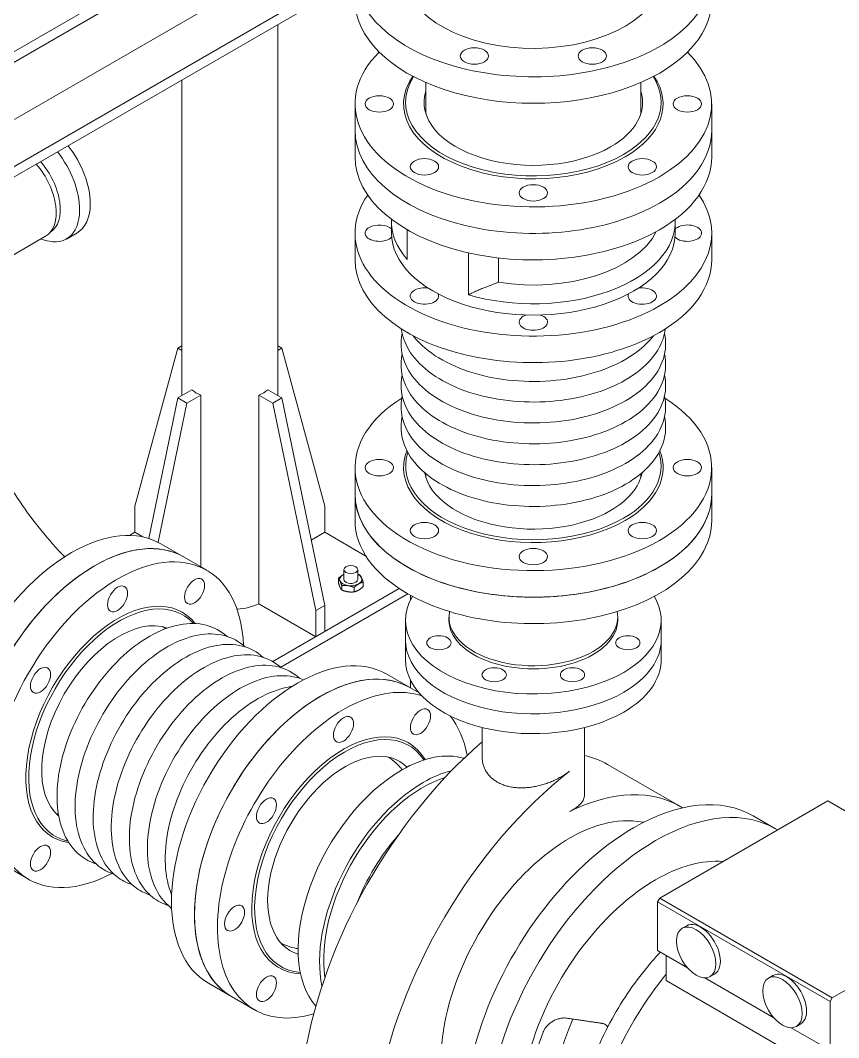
# Model space of a CAD drawing. Header units: millimetres. Extents: x -312439 to 477422, y -331570 to 212570.
# Drawn here: x 351879 to 352663, y 65446 to 66420 of the extents above; entities that cross this region are included whole.
import ezdxf

# ---------------------------------------------------------------- set-up
doc = ezdxf.new("R2010")
doc.units = ezdxf.units.MM

msp = doc.modelspace()

# ---------------------------------------------------------------- linework, layer by layer
at = {"color": 3, "linetype": 'Continuous', "lineweight": 0, "extrusion": (-5.55112e-17, 0.816497, 0.57735)}
for p, q in [((349758.753, 65169.978), (352878.905, 66971.398)), ((349767.414, 65164.977), (352878.905, 66961.397)), ((350448.155, 65502.996), (352839.928, 66883.887)), ((350448.155, 65457.991), (352878.905, 66861.384)), ((350448.155, 65447.99), (352878.905, 66851.383))]:
    msp.add_line(p, q, dxfattribs=at)
at = {"color": 0, "linetype": 'Continuous', "lineweight": 0, "extrusion": (-5.55112e-17, 0.816497, 0.57735)}
for p, q in [((352125.346, 66416.316), (352125.346, 66060.994)), ((352033.478, 66363.276), (352033.478, 66060.994)), ((352267.2, 66331.279), (352267.2, 66360.91)), ((352473.351, 66331.279), (352473.351, 66360.91)), ((352199.402, 66289.575), (352199.402, 66340.381)), ((352541.149, 66289.575), (352541.149, 66340.381)), ((352234.311, 66227.38), (352234.311, 66216.565)), ((352249.408, 66219.84), (352249.408, 66191.43)), ((352506.239, 66227.38), (352506.239, 66216.565)), ((351830.604, 66171.851), (351902.863, 66213.57)), ((351922.764, 66210.918), (351932.955, 66216.7)), ((352199.402, 66191.162), (352199.402, 66216.565)), ((352541.149, 66191.162), (352541.149, 66216.565)), ((352308.007, 66197.704), (352308.007, 66157.597)), ((352336.951, 66169.488), (352336.951, 66192.815)), ((351988.468, 65954.997), (352029.609, 66106.266)), ((352033.478, 66108.5), (352029.609, 66106.266)), ((352029.609, 66106.266), (352033.478, 66104.032)), ((352129.215, 66106.266), (352125.346, 66108.5)), ((352129.215, 66106.266), (352125.346, 66104.032)), ((352170.356, 65954.997), (352129.215, 66106.266)), ((352029.609, 66058.76), (352042.891, 66066.428)), ((352129.215, 66058.76), (352115.933, 66066.428)), ((352001.742, 65924.119), (352029.609, 66058.76)), ((352010.681, 65920.46), (352038.27, 66053.759)), ((352029.609, 66058.76), (352038.27, 66053.759)), ((352038.27, 66053.759), (352051.553, 66061.428)), ((352051.553, 65896.949), (352051.553, 66061.428)), ((352120.553, 66053.759), (352107.271, 66061.428)), ((352107.271, 66061.428), (352107.271, 65861.402)), ((352120.553, 66053.759), (352129.215, 66058.76)), ((352161.695, 65854.984), (352120.553, 66053.759)), ((352170.356, 65859.985), (352129.215, 66058.76)), ((352199.402, 65991.937), (352199.402, 65941.13)), ((352267.384, 65982.261), (352267.384, 65986.011)), ((352473.167, 65982.261), (352473.167, 65986.011)), ((352541.149, 65991.937), (352541.149, 65941.13)), ((351988.468, 65929.994), (351988.468, 65954.997)), ((352170.356, 65929.994), (352170.356, 65954.997)), ((351983.376, 65927.054), (351988.468, 65929.994)), ((351996.044, 65925.619), (351988.468, 65929.994)), ((352157.413, 65922.521), (352170.356, 65929.994)), ((352170.356, 65929.994), (352209.821, 65907.209)), ((352057.247, 65893.662), (352013.247, 65919.065)), ((352188.64, 65884.859), (352188.64, 65894.296)), ((352201.976, 65884.859), (352201.976, 65894.296)), ((352183.423, 65881.594), (352183.423, 65885.921)), ((352186.608, 65874.733), (352186.608, 65879.059)), ((352207.193, 65877.917), (352207.193, 65882.244)), ((352241.685, 65876.163), (352120.531, 65806.215)), ((352128.246, 65800.668), (352250.081, 65871.009)), ((352198.493, 65872.894), (352198.493, 65877.221)), ((352252.639, 65869.578), (352252.639, 65865.528)), ((352107.271, 65861.402), (352161.695, 65829.981)), ((352161.695, 65854.984), (352170.356, 65859.985)), ((352170.356, 65834.982), (352170.356, 65859.985)), ((352161.695, 65829.981), (352161.695, 65854.984)), ((352289.432, 65845.818), (352289.432, 65848.819)), ((352451.119, 65845.818), (352451.119, 65848.819)), ((352014.876, 65839.626), (352018.123, 65837.751)), ((352247.785, 65807.814), (352247.785, 65845.818)), ((352492.765, 65807.814), (352492.765, 65845.818)), ((352229.781, 65794.049), (352260.715, 65776.189)), ((352252.639, 65788.104), (352252.639, 65780.852)), ((352321.279, 65714.514), (352321.279, 65742.998)), ((352419.271, 65678.287), (352419.271, 65742.998)), ((352441.376, 65707.604), (352510.667, 65667.599)), ((352652.439, 65672.637), (352491.337, 65579.626)), ((352819.918, 65575.943), (352652.439, 65672.637)), ((351911.984, 65661.412), (351915.232, 65659.537)), ((352602.274, 65646.031), (352581.015, 65658.305)), ((352470.342, 65653.028), (352475.912, 65652.211)), ((351886.373, 65597.7), (351842.374, 65623.103)), ((352491.337, 65579.626), (352489.211, 65575.943)), ((352489.211, 65575.943), (352489.211, 65529.301)), ((352654.565, 65480.477), (352489.211, 65575.943)), ((352656.691, 65484.159), (352491.337, 65579.626)), ((352817.792, 65577.171), (352656.691, 65484.159)), ((352512.935, 65550.673), (352517.187, 65553.128)), ((352518.061, 65512.645), (352489.211, 65529.301)), ((352497.479, 65524.528), (352497.479, 65500.584)), ((352058.907, 65498.087), (352102.907, 65472.684)), ((352662.832, 65405.117), (352497.479, 65500.584)), ((352600.737, 65464.912), (352534.535, 65503.133)), ((352539.66, 65504.383), (352543.912, 65506.838)), ((352595.612, 65502.939), (352599.864, 65505.394)), ((352656.691, 65484.159), (352654.565, 65480.477)), ((352654.565, 65480.477), (352654.565, 65433.834)), ((352622.337, 65456.65), (352626.589, 65459.105)), ((352654.565, 65433.834), (352617.212, 65455.4))]:
    msp.add_line(p, q, dxfattribs=at)
at = {"color": 0, "linetype": 'Continuous', "lineweight": 0}
for centre, major_axis, ratio, start_param, end_param in [((352370.275, 66464.997), (-170.874, 0), 0.5773503, 0.0583848, 3.4494503), ((352370.275, 66464.997), (-123.715, 0), 0.5773503, 0.0330046, 3.1415927), ((352370.275, 66439.594), (-170.874, 0), 0.5773503, 0, 3.1415927), ((352370.275, 66340.381), (-170.874, 0), 0.5773503, 5.7563139, 8.6393798), ((352370.275, 66340.381), (-170.874, 0), 0.5773503, 2.3561945, 3.668464), ((352370.275, 66340.381), (124.327, 0), 0.5773503, 2.763109, 5.4977871), ((352370.275, 66341.981), (122.368, 0), 0.5773503, 2.7871538, 5.4977871), ((352370.275, 66341.981), (122.368, 0), 0.5773503, 5.4977871, 6.6376241), ((352370.275, 66340.381), (124.327, 0), 0.5773503, 5.4977871, 6.661669), ((352370.275, 66341.981), (104.729, 0), 0.5773503, 2.9636533, 5.4977871), ((352370.275, 66341.981), (104.729, 0), 0.5773503, 5.4977871, 6.4611246), ((352370.275, 66314.978), (170.874, 0), 0.5773503, 3.1415927, 5.4977871), ((352370.275, 66314.978), (170.874, 0), 0.5773503, 5.4977871, 6.2831853), ((351902.732, 66269.969), (-30.223, 53.268), 0.572296, 3.9313112, 4.9714419), ((351892.541, 66264.186), (30.223, -53.268), 0.572296, 0.7897186, 1.8283637), ((352370.275, 66289.575), (170.874, 0), 0.5773503, 3.1415927, 5.4977871), ((352370.275, 66289.575), (170.874, 0), 0.5773503, 5.4977871, 6.2831853), ((351878.365, 66256.001), (24.498, -42.432), 0.5773503, 0, 1.8893601), ((351883.101, 66258.736), (23.924, -41.437), 0.5773503, 0.0236802, 1.8972856), ((352370.275, 66216.565), (170.874, 0), 0.5773503, 2.7625544, 5.4977871), ((352370.275, 66216.565), (170.874, 0), 0.5773503, 5.4977871, 6.6622236), ((351892.541, 66264.186), (30.223, -53.268), 0.572296, 5.6440109, 7.0729039), ((351902.732, 66269.969), (-30.223, 53.268), 0.572296, 3.1415927, 3.9313112), ((352370.275, 66227.38), (-135.964, 0), 0.5773503, 6.2526983, 6.7589009), ((352370.275, 66227.38), (-135.964, 0), 0.5773503, 1.0950808, 3.1720797), ((352222.675, 66216.565), (13.596, 0), 0.5773503, 2.3561945, 5.7639057), ((352222.675, 66216.565), (13.596, 0), 0.5773503, 0.543593, 2.3561945), ((352517.876, 66216.565), (13.596, 0), 0.5773503, 3.6608723, 8.6393798), ((352517.876, 66216.565), (13.596, 0), 0.5773503, 2.3561945, 2.5979996), ((352370.275, 66216.565), (-135.964, 0), 0.5773503, 0, 3.1415927), ((352370.275, 66237.541), (-122.49, 0), 0.5773503, 1.2952655, 2.8630201), ((352370.275, 66191.162), (-170.874, 0), 0.5773503, 0, 2.3561945), ((352370.275, 66191.162), (-170.874, 0), 0.5773503, 2.3561945, 3.1415927), ((352265.906, 66156.308), (13.596, 0), 0.5773503, 2.3561945, 6.5493038), ((352265.906, 66156.308), (13.596, 0), 0.5773503, 1.3046778, 2.3561945), ((352474.645, 66156.308), (13.596, 0), 0.5773503, 2.8754741, 8.1201002), ((352370.275, 66131.348), (13.596, 0), 0.5773503, 2.3561945, 7.334702), ((352370.275, 66131.348), (13.596, 0), 0.5773503, 2.090076, 2.3561945), ((352079.412, 66082.513), (45.934, 0), 0.5773503, 3.7932592, 4.0607224), ((352079.412, 66082.513), (-45.934, 0), 0.5773503, 2.2224629, 2.4899261), ((352370.275, 65991.937), (-170.874, 0), 0.5773503, 5.5424733, 8.6393798), ((352370.275, 65991.937), (-170.874, 0), 0.5773503, 2.3561945, 3.8823047), ((352370.275, 65991.937), (-124.327, 0), 0.5773503, 6.0571064, 8.6393798), ((352370.275, 65993.537), (122.368, 0), 0.5773503, 2.9580887, 5.4977871), ((352370.275, 65993.537), (122.368, 0), 0.5773503, 5.4977871, 6.4666893), ((352370.275, 65991.937), (-124.327, 0), 0.5773503, 2.3561945, 3.3676716), ((352370.275, 65993.537), (104.729, 0), 0.5773503, 3.2490788, 5.4977871), ((352370.275, 65993.537), (104.729, 0), 0.5773503, 5.4977871, 6.1756992), ((352370.275, 65966.534), (170.874, 0), 0.5773503, 3.1415927, 5.4977871), ((352370.275, 65966.534), (-170.874, 0), 0.5773503, 0, 0.7853982), ((352370.275, 65966.534), (-170.874, 0), 0.5773503, 0.7853982, 3.1415927), ((352370.275, 65966.534), (170.874, 0), 0.5773503, 5.4977871, 6.2831853), ((352370.275, 65941.13), (170.874, 0), 0.5773503, 3.1415927, 3.9269908), ((352370.275, 65941.13), (170.874, 0), 0.5773503, 3.9269908, 6.2831853), ((351949.81, 65758.382), (-85.437, -147.981), 0.5773503, 3.1415927, 6.2831853), ((351927.81, 65771.084), (-85.437, -147.981), 0.5773503, 3.1415927, 3.9269908), ((351971.81, 65745.681), (-85.437, -147.981), 0.5773503, 2.4008806, 7.0238973), ((351949.81, 65758.382), (85.437, 147.981), 0.5773503, 0, 0.7853982), ((351927.81, 65771.084), (-85.437, -147.981), 0.5773503, 3.9269908, 4.8618712), ((351949.81, 65758.382), (85.437, 147.981), 0.5773503, 0.7853982, 3.1415927), ((352195.308, 65884.859), (-10.656, 0), 0.5773503, 5.4977871, 6.5449847), ((352195.308, 65884.859), (-10.656, 0), 0.5773503, 5.3885347, 5.4977871), ((352195.308, 65884.859), (-10.656, 0), 0.5773503, 3.403392, 4.0362433), ((352195.308, 65884.859), (-10.656, 0), 0.5773503, 0.2617994, 1.3089969), ((352195.308, 65884.859), (6.668, 0), 0.5773503, 3.1415927, 5.4977871), ((352195.308, 65884.859), (-10.656, 0), 0.5773503, 1.3089969, 2.3561945), ((352195.308, 65884.859), (6.668, 0), 0.5773503, 5.4977871, 6.2831853), ((352195.308, 65884.859), (-10.656, 0), 0.5773503, 2.3561945, 3.403392), ((352370.275, 65845.818), (-122.49, 0), 0.5773503, 5.9543859, 8.6393798), ((352370.275, 65845.818), (-122.49, 0), 0.5773503, 2.3561945, 3.4703921), ((351971.81, 65745.681), (-62.164, -107.671), 0.5773503, 2.9155137, 6.5092642), ((351973.196, 65744.881), (-61.184, -105.973), 0.5773503, 2.9580887, 6.4666893), ((352079.412, 65882.488), (45.934, 0), 0.5773503, 4.8636608, 5.3640556), ((351973.196, 65744.881), (-52.364, -90.698), 0.5773503, 3.2490788, 6.1756992), ((352370.275, 65848.819), (-80.843, 0), 0.5773503, 6.1706843, 8.6393798), ((352370.275, 65848.819), (-80.843, 0), 0.5773503, 2.3561945, 3.2540937), ((352370.275, 65845.818), (-80.843, 0), 0.5773503, 0, 3.1415927), ((352144.344, 65646.068), (-85.437, -147.981), 0.5773503, 3.1415927, 6.2831853), ((352370.275, 65826.816), (-122.49, 0), 0.5773503, 0, 2.3561945), ((352370.275, 65826.816), (122.49, 0), 0.5773503, 3.1415927, 5.4977871), ((352370.275, 65826.816), (-122.49, 0), 0.5773503, 2.3561945, 3.1415927), ((352370.275, 65826.816), (122.49, 0), 0.5773503, 5.4977871, 6.2831853), ((352166.344, 65633.366), (85.437, 147.981), 0.5773503, 0, 3.1415927), ((352166.344, 65633.366), (-85.437, -147.981), 0.5773503, 3.1415927, 6.2831853), ((352370.275, 65807.814), (122.49, 0), 0.5773503, 3.1415927, 5.4977871), ((352370.275, 65807.814), (122.49, 0), 0.5773503, 5.4977871, 6.2831853), ((352188.344, 65620.665), (-85.437, -147.981), 0.5773503, 3.2577975, 6.8304668), ((352188.344, 65620.665), (-85.437, -147.981), 0.5773503, 2.5532019, 2.9195508), ((352188.344, 65620.665), (-62.164, -107.671), 0.5773503, 2.8310187, 6.5806168), ((352189.73, 65619.865), (61.184, 105.973), 0.5773503, 6.0021885, 9.692299), ((352189.73, 65619.865), (52.364, 90.698), 0.5773503, 6.1345465, 9.559941), ((352375.626, 65503.459), (162.178, 280.901), 0.5773503, 1.0246297, 2.1492664), ((352243.993, 65587.686), (-70.126, -121.461), 0.5773503, 3.2790671, 3.9269908), ((352323.257, 65503.017), (118.119, 204.587), 0.5773503, 0, 0.1730619), ((352243.993, 65587.686), (-70.126, -121.461), 0.5773503, 3.9269908, 6.0930179), ((352264.607, 65575.784), (67.37, 116.687), 0.5773503, 0.5610771, 2.5183484), ((352444.917, 65463.454), (162.178, 280.901), 0.5773503, 0.960681, 2.1492664), ((352264.607, 65575.784), (70.126, 121.461), 0.5773503, 0.507185, 0.7853982), ((352264.607, 65575.784), (70.126, 121.461), 0.5773503, 0.7853982, 2.5722405), ((352392.548, 65463.012), (118.119, 204.587), 0.5773503, 6.2612187, 6.994447), ((352466.18, 65459.406), (114.834, 198.899), 0.5773503, 0, 0.7853982), ((352487.44, 65447.132), (114.834, 198.899), 0.5773503, 6.2655751, 7.0685835), ((352404.921, 65494.774), (87.084, 150.833), 0.5773503, 0.2253725, 2.9162202), ((352466.18, 65459.406), (114.834, 198.899), 0.5773503, 0.7853982, 3.1415927), ((352282.796, 65565.283), (67.37, 116.687), 0.5773503, 1.2451012, 1.8226036), ((352487.44, 65447.132), (114.834, 198.899), 0.5773503, 0.7853982, 3.6442171), ((352487.44, 65447.132), (91.867, 159.119), 0.5773503, 0.2661285, 0.7853982), ((352487.44, 65447.132), (91.867, 159.119), 0.5773503, 0.7853982, 3.3593822), ((352530.55, 65529.983), (13.363, -23.145), 0.5773503, 0, 3.1415927), ((352613.226, 65482.25), (13.363, -23.145), 0.5773503, 0, 3.1415927), ((352568.581, 65400.285), (103.301, 178.922), 0.5773503, 1.293707, 3.1415927), ((352737.241, 65302.909), (-103.301, -178.922), 0.5773503, 3.3925756, 4.461406), ((352491.692, 65444.677), (71.972, 124.659), 0.5773503, 1.7470391, 2.9786461), ((352491.692, 65444.677), (90.466, 156.691), 0.5773503, 1.853373, 2.859016)]:
    msp.add_ellipse(centre, major_axis=major_axis, ratio=ratio, start_param=start_param, end_param=end_param, dxfattribs=at)
for centre, major_axis in [((352313.791, 66386.266), (-13.596, 0)), ((352426.76, 66386.266), (-13.596, 0)), ((352222.675, 66340.381), (-13.596, 0)), ((352517.876, 66340.381), (-13.596, 0)), ((352265.906, 66280.123), (-13.596, 0)), ((352474.645, 66280.123), (-13.596, 0)), ((352370.275, 66255.164), (-13.596, 0)), ((352222.675, 65991.937), (-13.596, 0)), ((352517.876, 65991.937), (-13.596, 0)), ((352265.906, 65931.679), (-13.596, 0)), ((352474.645, 65931.679), (-13.596, 0)), ((352370.275, 65906.72), (-13.596, 0)), ((352195.308, 65894.296), (6.668, 0)), ((352045.61, 65873.506), (-6.798, -11.775)), ((351971.81, 65866.196), (-6.798, -11.775)), ((352279.743, 65824.168), (11.637, 0)), ((352460.808, 65824.168), (11.637, 0)), ((351898.01, 65788.289), (-6.798, -11.775)), ((352332.775, 65793.549), (11.637, 0)), ((352407.775, 65793.549), (11.637, 0)), ((352262.144, 65748.491), (-6.798, -11.775)), ((352188.344, 65741.18), (-6.798, -11.775)), ((352114.543, 65663.273), (-6.798, -11.775)), ((351898.01, 65617.855), (-6.798, -11.775)), ((352083.974, 65560.407), (-6.798, -11.775)), ((352526.298, 65527.528), (13.363, -23.145)), ((352608.974, 65479.795), (13.363, -23.145)), ((352114.543, 65492.839), (-6.798, -11.775))]:
    msp.add_ellipse(centre, major_axis=major_axis, ratio=0.5773503, dxfattribs=at)
for points, weights in [([(352308.007, 66157.597), (352323.234, 66164.823), (352336.951, 66169.488)], [1, 1.00639877115, 1]), ([(352183.423, 65885.921), (352185.754, 65888.044), (352187.773, 65889.21)], [1, 1.0379548493, 1]), ([(352187.773, 65889.21), (352188.205, 65889.459), (352188.64, 65889.677)], [1, 1.00788270894, 1.01249115378]), ([(352201.976, 65889.847), (352202.954, 65889.526), (352204.008, 65889.105)], [1.01660040172, 1.01226104367, 1]), ([(352204.008, 65889.105), (352204.862, 65888.044), (352205.601, 65886.452)], [1, 1.0379548493, 1]), ([(352185.016, 65883.267), (352184.277, 65884.859), (352183.423, 65885.921)], [1, 1.0379548493, 1]), ([(352183.423, 65881.594), (352184.277, 65878.979), (352185.016, 65877.386)], [1, 1.0379548493, 1]), ([(352186.608, 65879.059), (352185.754, 65881.675), (352185.016, 65883.267)], [1, 1.0379548493, 1]), ([(352192.55, 65878.917), (352189.792, 65879.344), (352186.608, 65879.059)], [1, 1.0379548493, 1]), ([(352198.493, 65877.221), (352195.308, 65878.49), (352192.55, 65878.917)], [1, 1.0379548493, 1]), ([(352202.843, 65880.509), (352200.824, 65879.344), (352198.493, 65877.221)], [1, 1.0379548493, 1]), ([(352207.193, 65882.244), (352204.862, 65881.675), (352202.843, 65880.509)], [1, 1.0379548493, 1]), ([(352202.843, 65874.629), (352204.862, 65875.794), (352207.193, 65877.917)], [1, 1.0379548493, 1]), ([(352205.601, 65886.452), (352206.34, 65884.859), (352207.193, 65882.244)], [1, 1.0379548493, 1]), ([(352185.016, 65877.386), (352185.754, 65875.794), (352186.608, 65874.733)], [1, 1.0379548493, 1]), ([(352186.608, 65874.733), (352189.792, 65873.463), (352192.55, 65873.036)], [1, 1.0379548493, 1]), ([(352192.55, 65873.036), (352195.308, 65872.61), (352198.493, 65872.894)], [1, 1.0379548493, 1]), ([(352198.493, 65872.894), (352200.824, 65873.463), (352202.843, 65874.629)], [1, 1.0379548493, 1]), ([(352402.826, 65464.561), (352419.863, 65461.917), (352435.12, 65459.748)], [1, 1.00128538739, 1])]:
    msp.add_rational_spline(points, weights, degree=2, dxfattribs=at)
for points, knots in [([(352243.852, 66124.792), (352244.336, 66120.921), (352245.309, 66117.088), (352249.714, 66105.579), (352254.669, 66098.25), (352268.22, 66084.588), (352277.048, 66078.34), (352297.586, 66067.782), (352309.342, 66063.506), (352334.461, 66057.388), (352347.814, 66055.54), (352374.792, 66054.414), (352388.411, 66055.13), (352414.616, 66059.058), (352427.196, 66062.271), (352450.106, 66070.948), (352460.426, 66076.417), (352477.686, 66089.195), (352484.643, 66096.506), (352493.339, 66110.917), (352495.822, 66117.786), (352496.699, 66124.792)], [2.4283731, 2.4283731, 2.4283731, 2.4283731, 2.5737204, 2.5737204, 2.8762787, 2.8762787, 3.1995214, 3.1995214, 3.527763, 3.527763, 3.8548309, 3.8548309, 4.1810229, 4.1810229, 4.5075647, 4.5075647, 4.835429, 4.835429, 5.1625333, 5.1625333, 5.4256085, 5.4256085, 5.4256085, 5.4256085]), ([(352244.574, 66120.576), (352244.294, 66119.289), (352244.067, 66117.994), (352242.858, 66108.872), (352243.847, 66100.903), (352249.714, 66085.577), (352254.669, 66078.247), (352268.22, 66064.585), (352277.048, 66058.337), (352297.586, 66047.78), (352309.342, 66043.504), (352334.461, 66037.385), (352347.814, 66035.537), (352374.792, 66034.411), (352388.411, 66035.127), (352414.616, 66039.055), (352427.196, 66042.269), (352450.106, 66050.945), (352460.426, 66056.415), (352477.686, 66069.192), (352484.643, 66076.504), (352494.06, 66092.11), (352496.688, 66100.367), (352497.183, 66112.681), (352496.83, 66116.661), (352495.976, 66120.576)], [2.2310237, 2.2310237, 2.2310237, 2.2310237, 2.2798116, 2.2798116, 2.5737204, 2.5737204, 2.8762787, 2.8762787, 3.1995214, 3.1995214, 3.527763, 3.527763, 3.8548309, 3.8548309, 4.1810229, 4.1810229, 4.5075647, 4.5075647, 4.835429, 4.835429, 5.1625333, 5.1625333, 5.4745897, 5.4745897, 5.6229579, 5.6229579, 5.6229579, 5.6229579]), ([(352255.08, 66118.298), (352256.902, 66115.935), (352258.917, 66113.644), (352268.122, 66104.36), (352276.963, 66098.103), (352297.531, 66087.528), (352309.306, 66083.247), (352334.459, 66077.122), (352347.828, 66075.274), (352374.838, 66074.151), (352388.472, 66074.871), (352414.706, 66078.81), (352427.299, 66082.031), (352450.234, 66090.729), (352460.565, 66096.211), (352475.614, 66107.37), (352481.098, 66112.626), (352485.471, 66118.298)], [2.7750585, 2.7750585, 2.7750585, 2.7750585, 2.8761769, 2.8761769, 3.199469, 3.199469, 3.5278984, 3.5278984, 3.855131, 3.855131, 4.1814683, 4.1814683, 4.5081649, 4.5081649, 4.8362139, 4.8362139, 5.0789232, 5.0789232, 5.0789232, 5.0789232]), ([(352244.574, 66100.574), (352244.294, 66099.286), (352244.067, 66097.992), (352242.858, 66088.87), (352243.847, 66080.9), (352249.714, 66065.574), (352254.669, 66058.245), (352268.22, 66044.583), (352277.048, 66038.335), (352297.586, 66027.777), (352309.342, 66023.501), (352334.461, 66017.383), (352347.814, 66015.535), (352374.792, 66014.409), (352388.411, 66015.125), (352414.616, 66019.053), (352427.196, 66022.266), (352450.106, 66030.943), (352460.426, 66036.412), (352477.686, 66049.19), (352484.643, 66056.501), (352494.06, 66072.108), (352496.688, 66080.365), (352497.183, 66092.679), (352496.83, 66096.658), (352495.976, 66100.574)], [2.2310237, 2.2310237, 2.2310237, 2.2310237, 2.2798116, 2.2798116, 2.5737204, 2.5737204, 2.8762787, 2.8762787, 3.1995214, 3.1995214, 3.527763, 3.527763, 3.8548309, 3.8548309, 4.1810229, 4.1810229, 4.5075647, 4.5075647, 4.835429, 4.835429, 5.1625333, 5.1625333, 5.4745897, 5.4745897, 5.6229579, 5.6229579, 5.6229579, 5.6229579]), ([(352244.574, 66080.571), (352244.294, 66079.284), (352244.067, 66077.989), (352242.858, 66068.867), (352243.847, 66060.898), (352249.714, 66045.572), (352254.669, 66038.242), (352268.22, 66024.58), (352277.048, 66018.332), (352297.586, 66007.774), (352309.342, 66003.498), (352334.461, 65997.38), (352347.814, 65995.532), (352374.792, 65994.406), (352388.411, 65995.122), (352414.616, 65999.05), (352427.196, 66002.264), (352450.106, 66010.94), (352460.426, 66016.41), (352477.686, 66029.187), (352484.643, 66036.499), (352494.06, 66052.105), (352496.688, 66060.362), (352497.183, 66072.676), (352496.83, 66076.656), (352495.976, 66080.571)], [2.2310237, 2.2310237, 2.2310237, 2.2310237, 2.2798116, 2.2798116, 2.5737204, 2.5737204, 2.8762787, 2.8762787, 3.1995214, 3.1995214, 3.527763, 3.527763, 3.8548309, 3.8548309, 4.1810229, 4.1810229, 4.5075647, 4.5075647, 4.835429, 4.835429, 5.1625333, 5.1625333, 5.4745897, 5.4745897, 5.6229579, 5.6229579, 5.6229579, 5.6229579]), ([(352244.574, 66060.569), (352244.294, 66059.281), (352244.067, 66057.987), (352242.858, 66048.865), (352243.847, 66040.895), (352249.714, 66025.569), (352254.669, 66018.24), (352268.22, 66004.578), (352277.048, 65998.33), (352297.586, 65987.772), (352309.342, 65983.496), (352334.461, 65977.378), (352347.814, 65975.529), (352374.792, 65974.404), (352388.411, 65975.119), (352414.616, 65979.048), (352427.196, 65982.261), (352450.106, 65990.938), (352460.426, 65996.407), (352477.686, 66009.185), (352484.643, 66016.496), (352494.06, 66032.102), (352496.688, 66040.36), (352497.183, 66052.673), (352496.83, 66056.653), (352495.976, 66060.569)], [2.2310237, 2.2310237, 2.2310237, 2.2310237, 2.2798116, 2.2798116, 2.5737204, 2.5737204, 2.8762787, 2.8762787, 3.1995214, 3.1995214, 3.527763, 3.527763, 3.8548309, 3.8548309, 4.1810229, 4.1810229, 4.5075647, 4.5075647, 4.835429, 4.835429, 5.1625333, 5.1625333, 5.4745897, 5.4745897, 5.6229579, 5.6229579, 5.6229579, 5.6229579]), ([(351830.602, 66051.509), (351830.993, 66050.445), (351831.39, 66049.379), (351839.395, 66028.137), (351849.027, 66007.694), (351871.586, 65968.262), (351884.557, 65949.301), (351905.784, 65923.097), (351913.438, 65914.49), (351921.175, 65906.56)], [0.49328515, 0.49328515, 0.49328515, 0.49328515, 0.50760913, 0.50760913, 0.77855804, 0.77855804, 1.053397, 1.053397, 1.20100199, 1.20100199, 1.20100199, 1.20100199]), ([(352244.574, 66040.566), (352244.294, 66039.278), (352244.067, 66037.984), (352242.858, 66028.862), (352243.847, 66020.893), (352249.714, 66005.566), (352254.669, 65998.237), (352268.22, 65984.575), (352277.048, 65978.327), (352297.586, 65967.769), (352309.342, 65963.493), (352334.461, 65957.375), (352347.814, 65955.527), (352374.792, 65954.401), (352388.411, 65955.117), (352414.616, 65959.045), (352427.196, 65962.258), (352450.106, 65970.935), (352460.426, 65976.404), (352477.686, 65989.182), (352484.643, 65996.493), (352494.06, 66012.1), (352496.688, 66020.357), (352497.183, 66032.671), (352496.83, 66036.651), (352495.976, 66040.566)], [2.2310237, 2.2310237, 2.2310237, 2.2310237, 2.2798116, 2.2798116, 2.5737204, 2.5737204, 2.8762787, 2.8762787, 3.1995214, 3.1995214, 3.527763, 3.527763, 3.8548309, 3.8548309, 4.1810229, 4.1810229, 4.5075647, 4.5075647, 4.835429, 4.835429, 5.1625333, 5.1625333, 5.4745897, 5.4745897, 5.6229579, 5.6229579, 5.6229579, 5.6229579]), ([(352076.774, 65830.226), (352071.079, 65835.407), (352064.243, 65839.082), (352048.891, 65843.022), (352040.346, 65843.141), (352022.14, 65839.764), (352012.425, 65836.014), (351992.98, 65824.943), (351983.254, 65817.531), (351964.923, 65799.904), (351956.319, 65789.696), (351941.063, 65767.534), (351934.407, 65755.59), (351923.672, 65731.115), (351919.596, 65718.589), (351914.454, 65694.129), (351913.398, 65682.2), (351914.542, 65660.108), (351916.745, 65649.938), (351924.351, 65632.71), (351929.675, 65625.555), (351940.757, 65616.841), (351945.723, 65614.214), (351951.073, 65612.506)], [0.6602274, 0.6602274, 0.6602274, 0.6602274, 0.9452795, 0.9452795, 1.2436028, 1.2436028, 1.563904, 1.563904, 1.8920444, 1.8920444, 2.2193958, 2.2193958, 2.5456685, 2.5456685, 2.872043, 2.872043, 3.1996274, 3.1996274, 3.5274785, 3.5274785, 3.8442096, 3.8442096, 4.0521616, 4.0521616, 4.0521616, 4.0521616]), ([(352094.097, 65820.225), (352088.402, 65825.406), (352081.565, 65829.081), (352066.214, 65833.021), (352057.669, 65833.14), (352039.463, 65829.763), (352029.748, 65826.013), (352010.303, 65814.941), (352000.577, 65807.53), (351982.246, 65789.902), (351973.642, 65779.694), (351958.386, 65757.532), (351951.729, 65745.589), (351940.995, 65721.114), (351936.919, 65708.588), (351931.777, 65684.127), (351930.72, 65672.199), (351931.865, 65650.107), (351934.068, 65639.937), (351941.674, 65622.708), (351946.998, 65615.554), (351958.079, 65606.84), (351963.046, 65604.213), (351968.396, 65602.505)], [0.6602274, 0.6602274, 0.6602274, 0.6602274, 0.9452795, 0.9452795, 1.2436028, 1.2436028, 1.563904, 1.563904, 1.8920444, 1.8920444, 2.2193958, 2.2193958, 2.5456685, 2.5456685, 2.872043, 2.872043, 3.1996274, 3.1996274, 3.5274785, 3.5274785, 3.8442096, 3.8442096, 4.0521616, 4.0521616, 4.0521616, 4.0521616]), ([(352111.42, 65810.224), (352105.725, 65815.405), (352098.888, 65819.079), (352083.537, 65823.019), (352074.992, 65823.138), (352056.785, 65819.762), (352047.07, 65816.012), (352027.626, 65804.94), (352017.9, 65797.529), (351999.568, 65779.901), (351990.965, 65769.693), (351975.708, 65747.531), (351969.052, 65735.587), (351958.318, 65711.112), (351954.241, 65698.586), (351949.099, 65674.126), (351948.043, 65662.198), (351949.188, 65640.106), (351951.39, 65629.935), (351958.997, 65612.707), (351964.32, 65605.552), (351975.402, 65596.839), (351980.368, 65594.212), (351985.719, 65592.503)], [0.6602274, 0.6602274, 0.6602274, 0.6602274, 0.9452795, 0.9452795, 1.2436028, 1.2436028, 1.563904, 1.563904, 1.8920444, 1.8920444, 2.2193958, 2.2193958, 2.5456685, 2.5456685, 2.872043, 2.872043, 3.1996274, 3.1996274, 3.5274785, 3.5274785, 3.8442096, 3.8442096, 4.0521616, 4.0521616, 4.0521616, 4.0521616]), ([(352128.743, 65800.223), (352123.048, 65805.404), (352116.211, 65809.078), (352100.859, 65813.018), (352092.314, 65813.137), (352074.108, 65809.761), (352064.393, 65806.01), (352044.949, 65794.939), (352035.222, 65787.527), (352016.891, 65769.9), (352008.287, 65759.692), (351993.031, 65737.53), (351986.375, 65725.586), (351975.64, 65701.111), (351971.564, 65688.585), (351966.422, 65664.125), (351965.366, 65652.197), (351966.511, 65630.104), (351968.713, 65619.934), (351976.319, 65602.706), (351981.643, 65595.551), (351992.725, 65586.838), (351997.691, 65584.21), (352003.042, 65582.502)], [0.6602274, 0.6602274, 0.6602274, 0.6602274, 0.9452795, 0.9452795, 1.2436028, 1.2436028, 1.563904, 1.563904, 1.8920444, 1.8920444, 2.2193958, 2.2193958, 2.5456685, 2.5456685, 2.872043, 2.872043, 3.1996274, 3.1996274, 3.5274785, 3.5274785, 3.8442096, 3.8442096, 4.0521616, 4.0521616, 4.0521616, 4.0521616]), ([(352146.065, 65790.221), (352140.37, 65795.402), (352133.533, 65799.077), (352118.182, 65803.017), (352109.637, 65803.136), (352091.431, 65799.759), (352081.716, 65796.009), (352062.271, 65784.938), (352052.545, 65777.526), (352034.214, 65759.899), (352025.61, 65749.69), (352010.354, 65727.529), (352003.698, 65715.585), (351992.963, 65691.11), (351988.887, 65678.584), (351983.745, 65654.124), (351982.688, 65642.195), (351983.833, 65620.103), (351986.036, 65609.933), (351993.642, 65592.705), (351998.966, 65585.55), (352010.047, 65576.836), (352015.014, 65574.209), (352020.364, 65572.501)], [0.6602274, 0.6602274, 0.6602274, 0.6602274, 0.9452795, 0.9452795, 1.2436028, 1.2436028, 1.563904, 1.563904, 1.8920444, 1.8920444, 2.2193958, 2.2193958, 2.5456685, 2.5456685, 2.872043, 2.872043, 3.1996274, 3.1996274, 3.5274785, 3.5274785, 3.8442096, 3.8442096, 4.0521616, 4.0521616, 4.0521616, 4.0521616]), ([(352150.078, 65788.739), (352147.909, 65789.654), (352145.663, 65790.408), (352135.505, 65793.016), (352126.96, 65793.134), (352108.754, 65789.758), (352099.038, 65786.008), (352079.594, 65774.936), (352069.868, 65767.525), (352051.536, 65749.897), (352042.933, 65739.689), (352027.676, 65717.527), (352021.02, 65705.583), (352010.286, 65681.109), (352006.21, 65668.582), (352001.068, 65644.122), (352000.011, 65632.194), (352001.156, 65610.102), (352003.358, 65599.932), (352010.965, 65582.703), (352016.289, 65575.549), (352023.202, 65570.113), (352023.427, 65569.939), (352023.654, 65569.767)], [0.8575768, 0.8575768, 0.8575768, 0.8575768, 0.9452795, 0.9452795, 1.2436028, 1.2436028, 1.563904, 1.563904, 1.8920444, 1.8920444, 2.2193958, 2.2193958, 2.5456685, 2.5456685, 2.872043, 2.872043, 3.1996274, 3.1996274, 3.5274785, 3.5274785, 3.8442096, 3.8442096, 3.8548122, 3.8548122, 3.8548122, 3.8548122]), ([(352138.839, 65782.263), (352137.713, 65782.112), (352136.581, 65781.931), (352126.003, 65779.98), (352116.275, 65776.235), (352096.802, 65765.166), (352087.059, 65757.751), (352068.698, 65740.111), (352060.081, 65729.894), (352044.8, 65707.712), (352038.133, 65695.756), (352027.381, 65671.254), (352023.297, 65658.713), (352018.143, 65634.218), (352017.084, 65622.271), (352018.196, 65600.794), (352020.179, 65591.158), (352023.644, 65582.738)], [1.2042622, 1.2042622, 1.2042622, 1.2042622, 1.2427888, 1.2427888, 1.5630281, 1.5630281, 1.8913482, 1.8913482, 2.2188744, 2.2188744, 2.5452953, 2.5452953, 2.8718186, 2.8718186, 3.1995784, 3.1995784, 3.5081268, 3.5081268, 3.5081268, 3.5081268]), ([(352231.488, 65714.593), (352232.735, 65713.75), (352233.949, 65712.865), (352237.47, 65710.1), (352239.666, 65708.108), (352242.752, 65704.905), (352243.765, 65703.776), (352244.731, 65702.623)], [5.53877226, 5.53877226, 5.53877226, 5.53877226, 5.58014488, 5.58014488, 5.66250261, 5.66250261, 5.70552909, 5.70552909, 5.70552909, 5.70552909]), ([(352335.63, 65690.781), (352334.54, 65691.41), (352333.484, 65692.1), (352331.47, 65693.595), (352330.512, 65694.4), (352328.717, 65696.113), (352327.88, 65697.022), (352326.345, 65698.928), (352325.648, 65699.926), (352324.404, 65701.99), (352323.857, 65703.057), (352322.921, 65705.241), (352322.531, 65706.358), (352321.91, 65708.615), (352321.678, 65709.756), (352321.368, 65712.038), (352321.289, 65713.178), (352321.28, 65714.374), (352321.279, 65714.444), (352321.279, 65714.514)], [0, 0, 0, 0, 3.7755053, 3.7755053, 7.5510106, 7.5510106, 11.3265159, 11.3265159, 15.1020211, 15.1020211, 18.8775264, 18.8775264, 22.6530317, 22.6530317, 26.428537, 26.428537, 30.2040423, 30.2040423, 30.4391868, 30.4391868, 30.4391868, 30.4391868]), ([(352404.921, 65701.14), (352403.819, 65700.278), (352402.646, 65699.424), (352400.176, 65697.75), (352398.879, 65696.931), (352396.177, 65695.344), (352394.772, 65694.578), (352391.878, 65693.114), (352390.388, 65692.416), (352387.348, 65691.104), (352385.797, 65690.489), (352382.658, 65689.353), (352381.071, 65688.832), (352377.887, 65687.893), (352376.291, 65687.475), (352373.119, 65686.746), (352371.543, 65686.436), (352368.483, 65685.93), (352366.946, 65685.723), (352363.844, 65685.412), (352362.281, 65685.307), (352359.157, 65685.211), (352357.597, 65685.22), (352354.51, 65685.36), (352352.983, 65685.49), (352349.987, 65685.873), (352348.518, 65686.127), (352345.661, 65686.756), (352344.274, 65687.132), (352341.604, 65687.996), (352340.321, 65688.485), (352337.879, 65689.563), (352336.72, 65690.152), (352335.63, 65690.781)], [-61.219805, -61.219805, -61.219805, -61.219805, -57.3428347, -57.3428347, -53.4658644, -53.4658644, -49.588894, -49.588894, -45.7119237, -45.7119237, -41.8349533, -41.8349533, -37.957983, -37.957983, -34.0810126, -34.0810126, -30.2040423, -30.2040423, -26.428537, -26.428537, -22.6530317, -22.6530317, -18.8775264, -18.8775264, -15.1020211, -15.1020211, -11.3265159, -11.3265159, -7.5510106, -7.5510106, -3.7755053, -3.7755053, 0, 0, 0, 0]), ([(352419.271, 65678.287), (352419.271, 65677.615), (352419.202, 65676.935), (352418.91, 65675.552), (352418.684, 65674.848), (352418.071, 65673.444), (352417.684, 65672.742), (352416.75, 65671.349), (352416.203, 65670.658), (352414.957, 65669.295), (352414.257, 65668.623), (352412.716, 65667.305), (352411.876, 65666.659), (352410.072, 65665.404), (352409.108, 65664.794), (352407.081, 65663.618), (352406.019, 65663.052), (352404.921, 65662.512)], [30.3348594, 30.3348594, 30.3348594, 30.3348594, 34.0633764, 34.0633764, 37.8763595, 37.8763595, 41.6893425, 41.6893425, 45.5023255, 45.5023255, 49.3153086, 49.3153086, 53.1282916, 53.1282916, 56.9412746, 56.9412746, 60.7542577, 60.7542577, 60.7542577, 60.7542577]), ([(352144.822, 65530.987), (352143.585, 65531.218), (352142.348, 65531.487), (352138.277, 65532.497), (352135.453, 65533.403), (352131.299, 65535.07), (352129.925, 65535.678), (352128.572, 65536.336)], [2.15559226, 2.15559226, 2.15559226, 2.15559226, 2.19147902, 2.19147902, 2.27383676, 2.27383676, 2.31520938, 2.31520938, 2.31520938, 2.31520938]), ([(352447.699, 65235.768), (352442, 65240.597), (352436.905, 65246.113), (352424.086, 65263.531), (352418.136, 65276.652), (352409.811, 65307.217), (352408.266, 65325.064), (352410.155, 65363.299), (352413.983, 65383.809), (352426.466, 65424.505), (352435.096, 65444.684), (352456.176, 65482.888), (352468.591, 65500.921), (352485.494, 65520.75), (352488.668, 65524.299), (352491.906, 65527.745)], [2.4604668, 2.4604668, 2.4604668, 2.4604668, 2.6038377, 2.6038377, 2.8762302, 2.8762302, 3.2002497, 3.2002497, 3.5480125, 3.5480125, 3.8933839, 3.8933839, 4.2360865, 4.2360865, 4.3131824, 4.3131824, 4.3131824, 4.3131824]), ([(352379.59, 65451.145), (352379.677, 65451.379), (352379.769, 65451.61), (352380.294, 65452.841), (352380.815, 65453.788), (352382.044, 65455.655), (352382.821, 65456.629), (352384.568, 65458.454), (352385.537, 65459.306), (352387.605, 65460.843), (352388.704, 65461.528), (352390.956, 65462.703), (352392.11, 65463.192), (352394.312, 65463.94), (352395.448, 65464.24), (352397.788, 65464.653), (352398.992, 65464.766), (352401.077, 65464.76), (352401.961, 65464.695), (352402.826, 65464.561)], [42.5320129, 42.5320129, 42.5320129, 42.5320129, 42.9692123, 42.9692123, 44.8870739, 44.8870739, 47.1097462, 47.1097462, 49.3324185, 49.3324185, 51.5550908, 51.5550908, 53.7777631, 53.7777631, 55.8559587, 55.8559587, 57.9341544, 57.9341544, 59.4721664, 59.4721664, 59.4721664, 59.4721664]), ([(352435.12, 65459.748), (352435.531, 65459.69), (352435.938, 65459.616), (352436.909, 65459.398), (352437.467, 65459.237), (352438.008, 65459.044)], [60.4384535, 60.4384535, 60.4384535, 60.4384535, 61.1672301, 61.1672301, 62.2021853, 62.2021853, 62.2021853, 62.2021853]), ([(352438.008, 65459.044), (352438.733, 65458.784), (352439.389, 65458.421), (352440.578, 65457.426), (352441.059, 65456.808), (352441.447, 65456.079), (352441.465, 65456.045), (352441.483, 65456.01)], [-18.8520508, -18.8520508, -18.8520508, -18.8520508, -16.6572549, -16.6572549, -14.2967967, -14.2967967, -14.1797131, -14.1797131, -14.1797131, -14.1797131])]:
    msp.add_open_spline(points, degree=3, knots=knots, dxfattribs=at)

doc.saveas('drawing.dxf')
